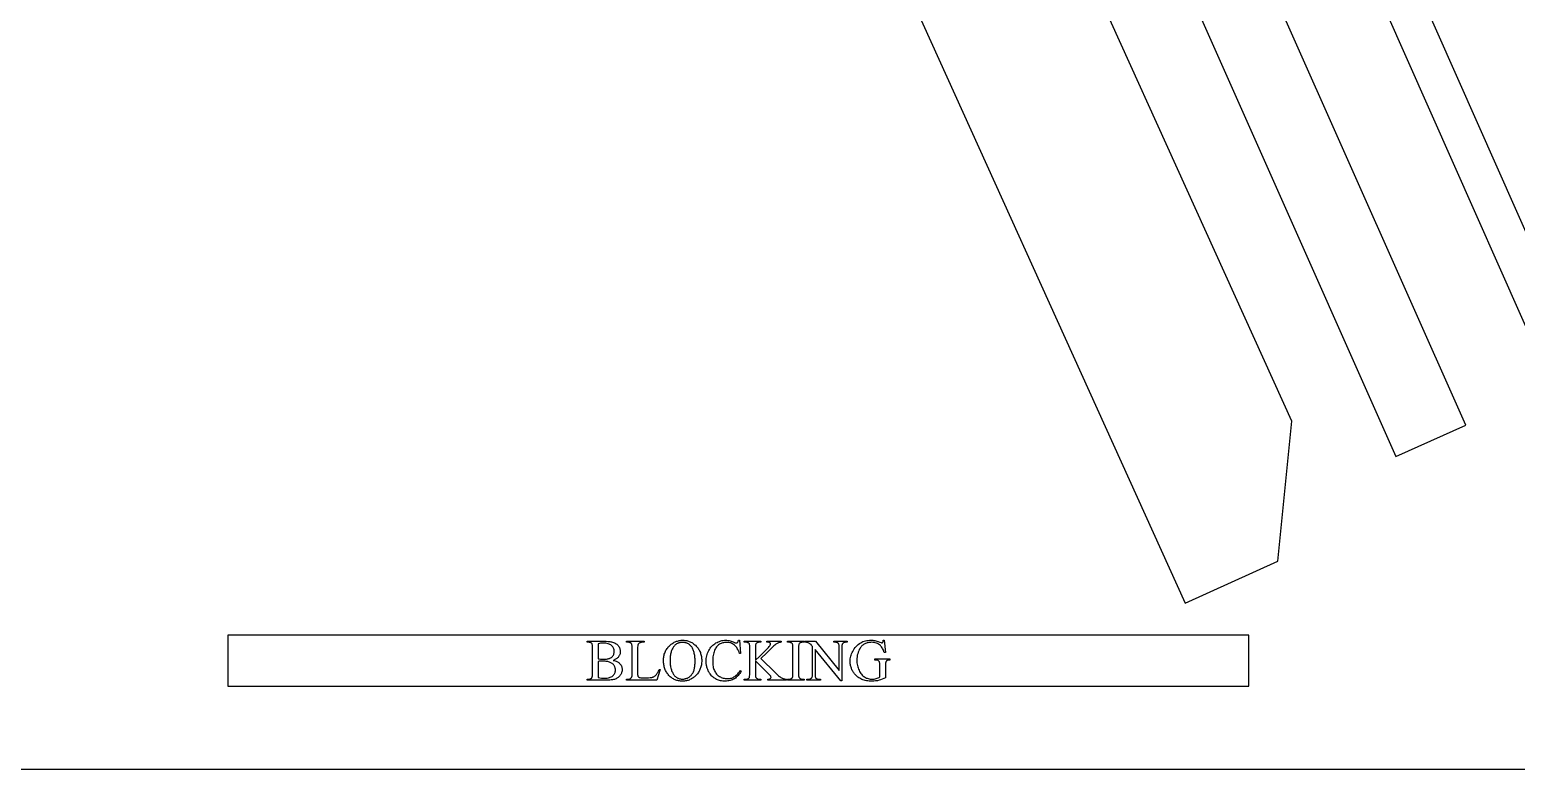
# Model space of a CAD drawing. Extents: x 3 to 160, y -23 to 46.
# Drawn here: x 31.85 to 46.41, y 2.47 to 9.71 of the extents above; entities that cross this region are included whole.
import ezdxf

# ---------------------------------------------------------------- set-up
doc = ezdxf.new("R2010")
doc.units = 0
doc.layers.add('LAYER_1', color=18, linetype='CONTINUOUS')

msp = doc.modelspace()

# ---------------------------------------------------------------- linework, layer by layer
at = {"layer": 'LAYER_1'}
msp.add_lwpolyline([(2.731, 2.469), (57.074, 2.469), (64.231, 21.625)], dxfattribs=at)
msp.add_lwpolyline([(2.731, 2.469), (57.074, 2.469), (64.231, 21.625)], dxfattribs=at)
msp.add_lwpolyline([(2.731, 2.469), (57.074, 2.469), (64.231, 21.625)], dxfattribs=at)
msp.add_lwpolyline([(47.818, 3.847), (41.523, 18.029), (41.369, 18.368), (39.769, 17.66), (39.763, 17.658), (39.758, 17.656, -0.09452), (39.689, 17.643, -0.414214), (39.501, 17.831, -0.250603), (39.584, 17.986), (39.592, 17.991), (39.601, 17.995), (39.617, 18.003), (41.214, 18.71), (41.15, 18.853), (41.14, 18.879, -0.073491), (41.132, 18.933, -0.414214), (41.32, 19.121, -0.268406), (41.482, 19.027), (41.487, 19.017), (41.491, 19.008), (41.865, 18.183), (48.008, 4.344)], format="xyb", dxfattribs=at)
for points in [[(44.214, 5.875), (38.41, 18.684), (36.853, 18.035), (43.168, 4.094), (44.077, 4.506)], [(44.214, 5.875), (38.41, 18.684), (36.853, 18.035), (43.168, 4.094), (44.077, 4.506)], [(39.981, 17.344), (45.231, 5.531), (45.916, 5.836), (40.666, 17.648)], [(39.981, 17.344), (45.231, 5.531), (45.916, 5.836), (40.666, 17.648)], [(33.793, 3.281), (43.793, 3.281), (43.793, 3.781), (33.793, 3.781)], [(33.793, 3.281), (43.793, 3.281), (43.793, 3.781), (33.793, 3.781)], [(37.567, 3.535), (37.577, 3.533), (37.586, 3.53), (37.594, 3.528), (37.602, 3.524), (37.609, 3.521), (37.615, 3.517), (37.621, 3.513), (37.626, 3.508), (37.633, 3.502), (37.638, 3.495), (37.643, 3.487), (37.647, 3.479), (37.65, 3.471), (37.652, 3.463), (37.653, 3.454), (37.654, 3.445), (37.654, 3.438), (37.653, 3.431), (37.651, 3.424), (37.649, 3.417), (37.647, 3.41), (37.644, 3.403), (37.64, 3.397), (37.636, 3.39), (37.631, 3.384), (37.626, 3.378), (37.62, 3.373), (37.614, 3.368), (37.608, 3.363), (37.601, 3.359), (37.594, 3.355), (37.586, 3.352), (37.578, 3.349), (37.568, 3.347), (37.558, 3.345), (37.547, 3.343), (37.534, 3.342), (37.52, 3.341), (37.506, 3.34), (37.49, 3.34), (37.31, 3.34), (37.31, 3.351), (37.324, 3.351), (37.33, 3.351), (37.335, 3.352), (37.34, 3.353), (37.345, 3.354), (37.349, 3.356), (37.352, 3.359), (37.356, 3.362), (37.358, 3.366), (37.36, 3.369), (37.361, 3.372), (37.362, 3.376), (37.363, 3.381), (37.365, 3.393), (37.365, 3.408), (37.365, 3.655), (37.364, 3.671), (37.364, 3.678), (37.363, 3.684), (37.362, 3.689), (37.36, 3.693), (37.359, 3.697), (37.357, 3.7), (37.354, 3.703), (37.351, 3.705), (37.347, 3.707), (37.343, 3.709), (37.339, 3.71), (37.334, 3.711), (37.329, 3.712), (37.324, 3.712), (37.31, 3.712), (37.31, 3.723), (37.475, 3.723), (37.497, 3.722), (37.517, 3.721), (37.534, 3.719), (37.542, 3.717), (37.549, 3.716), (37.559, 3.713), (37.569, 3.71), (37.578, 3.706), (37.586, 3.702), (37.594, 3.697), (37.601, 3.692), (37.608, 3.686), (37.614, 3.68), (37.619, 3.673), (37.624, 3.666), (37.627, 3.659), (37.63, 3.652), (37.633, 3.645), (37.635, 3.637), (37.636, 3.629), (37.636, 3.621), (37.636, 3.613), (37.635, 3.606), (37.634, 3.6), (37.632, 3.593), (37.629, 3.587), (37.626, 3.581), (37.623, 3.575), (37.619, 3.569), (37.614, 3.564), (37.609, 3.558), (37.603, 3.554), (37.597, 3.549), (37.59, 3.545), (37.583, 3.542), (37.575, 3.538)], [(37.419, 3.551), (37.43, 3.549), (37.443, 3.548), (37.457, 3.547), (37.472, 3.547), (37.492, 3.547), (37.5, 3.548), (37.509, 3.549), (37.516, 3.55), (37.523, 3.552), (37.529, 3.553), (37.534, 3.555), (37.539, 3.558), (37.544, 3.561), (37.549, 3.563), (37.553, 3.567), (37.556, 3.57), (37.56, 3.574), (37.563, 3.578), (37.566, 3.583), (37.569, 3.587), (37.571, 3.592), (37.573, 3.597), (37.574, 3.602), (37.576, 3.607), (37.576, 3.612), (37.577, 3.617), (37.577, 3.623), (37.577, 3.631), (37.575, 3.639), (37.573, 3.647), (37.57, 3.654), (37.566, 3.661), (37.562, 3.668), (37.556, 3.674), (37.55, 3.68), (37.543, 3.686), (37.534, 3.69), (37.526, 3.694), (37.516, 3.698), (37.506, 3.7), (37.495, 3.702), (37.483, 3.703), (37.47, 3.704), (37.456, 3.703), (37.443, 3.702), (37.431, 3.7), (37.419, 3.698)], [(38.017, 3.446), (38.026, 3.444), (37.993, 3.34), (37.697, 3.34), (37.697, 3.351), (37.711, 3.351), (37.717, 3.351), (37.723, 3.352), (37.728, 3.353), (37.732, 3.354), (37.736, 3.357), (37.74, 3.359), (37.743, 3.363), (37.746, 3.366), (37.747, 3.369), (37.749, 3.372), (37.75, 3.376), (37.751, 3.381), (37.752, 3.393), (37.752, 3.408), (37.752, 3.655), (37.752, 3.671), (37.751, 3.678), (37.75, 3.684), (37.749, 3.689), (37.748, 3.694), (37.746, 3.697), (37.744, 3.7), (37.741, 3.703), (37.738, 3.705), (37.734, 3.707), (37.73, 3.709), (37.726, 3.71), (37.722, 3.711), (37.717, 3.712), (37.711, 3.712), (37.697, 3.712), (37.697, 3.723), (37.87, 3.723), (37.87, 3.712), (37.856, 3.712), (37.844, 3.711), (37.835, 3.709), (37.831, 3.708), (37.827, 3.707), (37.822, 3.703), (37.817, 3.7), (37.813, 3.696), (37.811, 3.692), (37.81, 3.689), (37.809, 3.686), (37.807, 3.676), (37.806, 3.664), (37.806, 3.648), (37.806, 3.408), (37.806, 3.397), (37.807, 3.388), (37.809, 3.381), (37.811, 3.376), (37.813, 3.373), (37.815, 3.371), (37.818, 3.369), (37.821, 3.367), (37.827, 3.366), (37.836, 3.365), (37.849, 3.365), (37.865, 3.364), (37.893, 3.364), (37.913, 3.365), (37.93, 3.366), (37.938, 3.367), (37.944, 3.368), (37.95, 3.369), (37.955, 3.371), (37.959, 3.373), (37.964, 3.375), (37.968, 3.377), (37.972, 3.38), (37.976, 3.383), (37.98, 3.386), (37.987, 3.394), (37.991, 3.398), (37.995, 3.403), (37.998, 3.409), (38.002, 3.415), (38.009, 3.429)], [(38.25, 3.731), (38.259, 3.731), (38.268, 3.73), (38.277, 3.729), (38.286, 3.728), (38.294, 3.726), (38.303, 3.723), (38.311, 3.721), (38.319, 3.717), (38.327, 3.713), (38.335, 3.709), (38.343, 3.705), (38.35, 3.7), (38.357, 3.694), (38.365, 3.688), (38.372, 3.682), (38.379, 3.675), (38.385, 3.668), (38.391, 3.66), (38.397, 3.653), (38.403, 3.645), (38.407, 3.637), (38.412, 3.628), (38.416, 3.62), (38.42, 3.611), (38.423, 3.602), (38.426, 3.593), (38.428, 3.584), (38.43, 3.574), (38.431, 3.564), (38.432, 3.554), (38.433, 3.544), (38.433, 3.534), (38.433, 3.523), (38.432, 3.512), (38.431, 3.502), (38.43, 3.492), (38.428, 3.482), (38.426, 3.472), (38.423, 3.463), (38.419, 3.454), (38.416, 3.445), (38.412, 3.436), (38.407, 3.428), (38.402, 3.42), (38.397, 3.412), (38.391, 3.404), (38.385, 3.396), (38.378, 3.389), (38.371, 3.382), (38.364, 3.375), (38.357, 3.369), (38.349, 3.364), (38.342, 3.359), (38.334, 3.354), (38.326, 3.35), (38.317, 3.346), (38.309, 3.342), (38.3, 3.339), (38.292, 3.337), (38.283, 3.335), (38.274, 3.333), (38.264, 3.332), (38.255, 3.332), (38.245, 3.331), (38.235, 3.332), (38.226, 3.332), (38.216, 3.333), (38.207, 3.335), (38.198, 3.337), (38.189, 3.339), (38.181, 3.342), (38.172, 3.345), (38.164, 3.349), (38.156, 3.353), (38.148, 3.358), (38.141, 3.363), (38.133, 3.368), (38.126, 3.374), (38.119, 3.381), (38.112, 3.388), (38.106, 3.395), (38.1, 3.402), (38.094, 3.41), (38.089, 3.418), (38.084, 3.426), (38.08, 3.434), (38.076, 3.443), (38.072, 3.452), (38.069, 3.461), (38.066, 3.471), (38.064, 3.48), (38.062, 3.49), (38.061, 3.501), (38.059, 3.511), (38.059, 3.522), (38.059, 3.533), (38.059, 3.544), (38.06, 3.555), (38.061, 3.566), (38.063, 3.576), (38.065, 3.586), (38.067, 3.596), (38.071, 3.606), (38.074, 3.616), (38.078, 3.625), (38.083, 3.634), (38.088, 3.642), (38.094, 3.651), (38.1, 3.659), (38.106, 3.667), (38.113, 3.674), (38.121, 3.681), (38.128, 3.687), (38.134, 3.693), (38.142, 3.698), (38.149, 3.703), (38.156, 3.708), (38.164, 3.712), (38.172, 3.716), (38.18, 3.719), (38.188, 3.722), (38.196, 3.724), (38.205, 3.726), (38.213, 3.728), (38.222, 3.73), (38.231, 3.731), (38.24, 3.731)], [(38.244, 3.711), (38.238, 3.711), (38.232, 3.71), (38.226, 3.709), (38.22, 3.708), (38.214, 3.707), (38.209, 3.705), (38.203, 3.703), (38.198, 3.701), (38.193, 3.699), (38.188, 3.696), (38.183, 3.693), (38.179, 3.689), (38.174, 3.686), (38.17, 3.682), (38.166, 3.677), (38.162, 3.673), (38.157, 3.667), (38.153, 3.66), (38.149, 3.653), (38.145, 3.646), (38.141, 3.639), (38.138, 3.631), (38.135, 3.623), (38.133, 3.614), (38.131, 3.605), (38.129, 3.596), (38.127, 3.587), (38.126, 3.577), (38.125, 3.567), (38.124, 3.556), (38.123, 3.545), (38.123, 3.534), (38.123, 3.522), (38.124, 3.511), (38.125, 3.5), (38.126, 3.49), (38.127, 3.48), (38.129, 3.47), (38.131, 3.46), (38.133, 3.451), (38.136, 3.442), (38.139, 3.434), (38.142, 3.426), (38.146, 3.418), (38.15, 3.41), (38.154, 3.403), (38.158, 3.396), (38.163, 3.39), (38.167, 3.385), (38.171, 3.381), (38.176, 3.377), (38.18, 3.373), (38.184, 3.37), (38.189, 3.366), (38.194, 3.364), (38.199, 3.361), (38.204, 3.359), (38.209, 3.357), (38.215, 3.355), (38.221, 3.354), (38.226, 3.353), (38.232, 3.352), (38.238, 3.352), (38.245, 3.351), (38.251, 3.352), (38.258, 3.352), (38.264, 3.353), (38.27, 3.354), (38.276, 3.356), (38.282, 3.357), (38.288, 3.359), (38.294, 3.362), (38.299, 3.365), (38.305, 3.368), (38.31, 3.371), (38.315, 3.375), (38.32, 3.379), (38.324, 3.384), (38.329, 3.388), (38.334, 3.393), (38.338, 3.399), (38.342, 3.405), (38.345, 3.411), (38.349, 3.417), (38.352, 3.424), (38.355, 3.432), (38.358, 3.439), (38.36, 3.448), (38.362, 3.456), (38.364, 3.465), (38.365, 3.474), (38.366, 3.484), (38.367, 3.494), (38.368, 3.504), (38.369, 3.526), (38.368, 3.538), (38.368, 3.55), (38.367, 3.561), (38.366, 3.572), (38.365, 3.582), (38.363, 3.593), (38.361, 3.602), (38.359, 3.612), (38.356, 3.621), (38.354, 3.629), (38.35, 3.637), (38.347, 3.645), (38.343, 3.653), (38.339, 3.66), (38.335, 3.666), (38.33, 3.672), (38.326, 3.677), (38.322, 3.681), (38.318, 3.685), (38.313, 3.689), (38.308, 3.693), (38.303, 3.696), (38.298, 3.699), (38.293, 3.701), (38.288, 3.703), (38.282, 3.705), (38.276, 3.707), (38.27, 3.708), (38.264, 3.709), (38.258, 3.71), (38.251, 3.711)], [(38.803, 3.731), (38.812, 3.601), (38.803, 3.601), (38.799, 3.615), (38.794, 3.628), (38.788, 3.641), (38.782, 3.652), (38.776, 3.662), (38.769, 3.671), (38.761, 3.678), (38.753, 3.685), (38.745, 3.691), (38.736, 3.697), (38.727, 3.701), (38.718, 3.705), (38.708, 3.707), (38.697, 3.709), (38.687, 3.711), (38.676, 3.711), (38.666, 3.711), (38.657, 3.71), (38.648, 3.708), (38.639, 3.706), (38.631, 3.704), (38.623, 3.7), (38.615, 3.696), (38.607, 3.692), (38.599, 3.687), (38.592, 3.681), (38.586, 3.674), (38.579, 3.667), (38.573, 3.659), (38.568, 3.65), (38.563, 3.64), (38.558, 3.63), (38.554, 3.619), (38.551, 3.608), (38.548, 3.595), (38.545, 3.583), (38.543, 3.569), (38.542, 3.555), (38.541, 3.54), (38.541, 3.525), (38.541, 3.512), (38.542, 3.5), (38.543, 3.488), (38.545, 3.476), (38.547, 3.465), (38.55, 3.455), (38.553, 3.445), (38.557, 3.435), (38.562, 3.426), (38.567, 3.417), (38.572, 3.409), (38.578, 3.401), (38.585, 3.394), (38.592, 3.388), (38.599, 3.382), (38.607, 3.377), (38.616, 3.372), (38.625, 3.368), (38.634, 3.364), (38.643, 3.361), (38.653, 3.359), (38.663, 3.357), (38.673, 3.356), (38.684, 3.356), (38.693, 3.356), (38.702, 3.357), (38.71, 3.358), (38.719, 3.36), (38.727, 3.362), (38.735, 3.365), (38.742, 3.368), (38.749, 3.372), (38.757, 3.377), (38.764, 3.382), (38.772, 3.389), (38.779, 3.396), (38.787, 3.404), (38.795, 3.414), (38.804, 3.424), (38.812, 3.435), (38.821, 3.43), (38.813, 3.417), (38.806, 3.406), (38.798, 3.395), (38.79, 3.386), (38.781, 3.377), (38.772, 3.369), (38.763, 3.361), (38.754, 3.355), (38.744, 3.35), (38.734, 3.345), (38.723, 3.341), (38.712, 3.337), (38.7, 3.335), (38.688, 3.333), (38.676, 3.332), (38.663, 3.331), (38.651, 3.332), (38.639, 3.332), (38.628, 3.334), (38.618, 3.336), (38.607, 3.338), (38.597, 3.341), (38.588, 3.345), (38.578, 3.349), (38.569, 3.354), (38.561, 3.359), (38.552, 3.365), (38.544, 3.371), (38.536, 3.378), (38.529, 3.385), (38.522, 3.393), (38.515, 3.402), (38.511, 3.409), (38.506, 3.415), (38.502, 3.422), (38.498, 3.429), (38.495, 3.437), (38.492, 3.444), (38.489, 3.451), (38.486, 3.459), (38.484, 3.467), (38.482, 3.475), (38.48, 3.483), (38.479, 3.491), (38.478, 3.499), (38.477, 3.508), (38.477, 3.517), (38.476, 3.525), (38.477, 3.54), (38.478, 3.553), (38.48, 3.567), (38.483, 3.58), (38.486, 3.593), (38.491, 3.606), (38.496, 3.619), (38.502, 3.631), (38.509, 3.642), (38.516, 3.653), (38.524, 3.664), (38.533, 3.673), (38.542, 3.682), (38.551, 3.69), (38.562, 3.698), (38.573, 3.705), (38.584, 3.711), (38.596, 3.717), (38.608, 3.721), (38.62, 3.725), (38.632, 3.728), (38.645, 3.73), (38.658, 3.731), (38.671, 3.731), (38.681, 3.731), (38.692, 3.73), (38.702, 3.729), (38.712, 3.726), (38.722, 3.723), (38.733, 3.72), (38.743, 3.716), (38.753, 3.711), (38.758, 3.708), (38.763, 3.706), (38.767, 3.705), (38.77, 3.705), (38.773, 3.705), (38.777, 3.706), (38.78, 3.708), (38.783, 3.71), (38.786, 3.714), (38.789, 3.719), (38.792, 3.725), (38.793, 3.731)], [(39.014, 3.552), (39.155, 3.412), (39.171, 3.396), (39.179, 3.389), (39.187, 3.383), (39.194, 3.377), (39.201, 3.372), (39.207, 3.368), (39.214, 3.365), (39.22, 3.362), (39.226, 3.359), (39.232, 3.357), (39.238, 3.355), (39.244, 3.353), (39.251, 3.352), (39.257, 3.351), (39.263, 3.351), (39.263, 3.34), (39.081, 3.34), (39.081, 3.351), (39.089, 3.351), (39.095, 3.352), (39.1, 3.354), (39.104, 3.356), (39.108, 3.359), (39.11, 3.362), (39.111, 3.365), (39.112, 3.368), (39.111, 3.372), (39.111, 3.375), (39.11, 3.378), (39.109, 3.38), (39.107, 3.384), (39.103, 3.388), (39.091, 3.4), (38.959, 3.531), (38.959, 3.408), (38.96, 3.395), (38.96, 3.384), (38.961, 3.375), (38.963, 3.369), (38.965, 3.366), (38.967, 3.363), (38.971, 3.36), (38.975, 3.357), (38.981, 3.354), (38.987, 3.352), (38.994, 3.351), (39.001, 3.351), (39.014, 3.351), (39.014, 3.34), (38.85, 3.34), (38.85, 3.351), (38.864, 3.351), (38.87, 3.351), (38.875, 3.351), (38.88, 3.352), (38.884, 3.354), (38.889, 3.356), (38.892, 3.358), (38.896, 3.361), (38.898, 3.364), (38.9, 3.367), (38.901, 3.37), (38.903, 3.375), (38.903, 3.38), (38.905, 3.392), (38.905, 3.408), (38.905, 3.655), (38.905, 3.668), (38.904, 3.679), (38.903, 3.688), (38.902, 3.694), (38.9, 3.697), (38.897, 3.7), (38.894, 3.703), (38.89, 3.705), (38.884, 3.708), (38.877, 3.71), (38.871, 3.712), (38.864, 3.712), (38.85, 3.712), (38.85, 3.723), (39.014, 3.723), (39.014, 3.712), (39.001, 3.712), (38.994, 3.712), (38.987, 3.711), (38.981, 3.709), (38.975, 3.706), (38.971, 3.703), (38.967, 3.7), (38.965, 3.696), (38.963, 3.692), (38.961, 3.686), (38.96, 3.678), (38.96, 3.668), (38.959, 3.655), (38.959, 3.538), (38.998, 3.574), (39.036, 3.609), (39.051, 3.624), (39.065, 3.638), (39.077, 3.65), (39.086, 3.66), (39.094, 3.669), (39.099, 3.676), (39.103, 3.682), (39.105, 3.687), (39.106, 3.691), (39.107, 3.696), (39.107, 3.699), (39.105, 3.702), (39.104, 3.705), (39.101, 3.707), (39.097, 3.709), (39.093, 3.711), (39.087, 3.712), (39.081, 3.712), (39.072, 3.712), (39.072, 3.723), (39.213, 3.723), (39.213, 3.712), (39.207, 3.712), (39.201, 3.711), (39.195, 3.71), (39.19, 3.709), (39.185, 3.707), (39.179, 3.704), (39.172, 3.701), (39.165, 3.697), (39.158, 3.692), (39.149, 3.685), (39.139, 3.677), (39.129, 3.668), (39.112, 3.651), (39.072, 3.61)], [(39.436, 3.351), (39.436, 3.34), (39.272, 3.34), (39.272, 3.351), (39.286, 3.351), (39.292, 3.351), (39.297, 3.351), (39.302, 3.352), (39.306, 3.354), (39.311, 3.356), (39.314, 3.358), (39.318, 3.361), (39.32, 3.364), (39.322, 3.367), (39.323, 3.37), (39.325, 3.375), (39.325, 3.38), (39.327, 3.392), (39.327, 3.408), (39.327, 3.655), (39.327, 3.668), (39.326, 3.679), (39.325, 3.687), (39.324, 3.693), (39.322, 3.697), (39.319, 3.7), (39.316, 3.703), (39.312, 3.705), (39.306, 3.708), (39.299, 3.71), (39.293, 3.712), (39.286, 3.712), (39.272, 3.712), (39.272, 3.723), (39.436, 3.723), (39.436, 3.712), (39.423, 3.712), (39.417, 3.712), (39.412, 3.711), (39.407, 3.71), (39.402, 3.709), (39.398, 3.707), (39.395, 3.704), (39.391, 3.702), (39.388, 3.698), (39.387, 3.696), (39.385, 3.692), (39.384, 3.688), (39.383, 3.683), (39.382, 3.677), (39.382, 3.671), (39.381, 3.655), (39.381, 3.408), (39.382, 3.395), (39.382, 3.384), (39.383, 3.375), (39.385, 3.369), (39.387, 3.366), (39.389, 3.363), (39.393, 3.36), (39.397, 3.357), (39.403, 3.354), (39.409, 3.352), (39.416, 3.351), (39.423, 3.351)], [(39.443, 3.723), (39.547, 3.723), (39.78, 3.436), (39.78, 3.656), (39.78, 3.672), (39.779, 3.679), (39.779, 3.685), (39.777, 3.69), (39.776, 3.694), (39.774, 3.698), (39.773, 3.7), (39.77, 3.703), (39.767, 3.706), (39.763, 3.708), (39.759, 3.709), (39.755, 3.711), (39.75, 3.711), (39.745, 3.712), (39.74, 3.712), (39.726, 3.712), (39.726, 3.723), (39.859, 3.723), (39.859, 3.712), (39.846, 3.712), (39.84, 3.712), (39.835, 3.711), (39.83, 3.71), (39.825, 3.709), (39.821, 3.706), (39.817, 3.704), (39.814, 3.701), (39.812, 3.698), (39.81, 3.695), (39.809, 3.692), (39.808, 3.687), (39.807, 3.683), (39.806, 3.671), (39.805, 3.656), (39.805, 3.334), (39.795, 3.334), (39.543, 3.642), (39.543, 3.406), (39.543, 3.39), (39.544, 3.384), (39.545, 3.378), (39.546, 3.373), (39.547, 3.368), (39.549, 3.365), (39.551, 3.362), (39.553, 3.36), (39.557, 3.357), (39.56, 3.355), (39.564, 3.354), (39.569, 3.352), (39.573, 3.351), (39.578, 3.351), (39.584, 3.351), (39.597, 3.351), (39.597, 3.34), (39.464, 3.34), (39.464, 3.351), (39.477, 3.351), (39.483, 3.351), (39.489, 3.351), (39.494, 3.353), (39.498, 3.354), (39.502, 3.356), (39.506, 3.359), (39.509, 3.362), (39.512, 3.365), (39.513, 3.368), (39.515, 3.371), (39.516, 3.375), (39.517, 3.38), (39.518, 3.392), (39.518, 3.406), (39.518, 3.672), (39.51, 3.681), (39.504, 3.689), (39.498, 3.694), (39.493, 3.698), (39.488, 3.701), (39.482, 3.704), (39.475, 3.707), (39.468, 3.71), (39.463, 3.711), (39.457, 3.712), (39.451, 3.712), (39.443, 3.712)], [(40.222, 3.731), (40.232, 3.611), (40.222, 3.611), (40.218, 3.622), (40.214, 3.632), (40.21, 3.641), (40.205, 3.65), (40.2, 3.658), (40.195, 3.666), (40.189, 3.673), (40.184, 3.679), (40.175, 3.686), (40.165, 3.693), (40.155, 3.699), (40.145, 3.703), (40.133, 3.707), (40.121, 3.71), (40.109, 3.711), (40.096, 3.712), (40.087, 3.711), (40.078, 3.711), (40.07, 3.71), (40.062, 3.708), (40.054, 3.706), (40.046, 3.703), (40.039, 3.701), (40.032, 3.697), (40.025, 3.693), (40.018, 3.689), (40.012, 3.684), (40.006, 3.679), (40, 3.673), (39.995, 3.667), (39.99, 3.661), (39.985, 3.654), (39.977, 3.641), (39.971, 3.628), (39.965, 3.615), (39.961, 3.6), (39.957, 3.586), (39.955, 3.57), (39.953, 3.554), (39.953, 3.538), (39.953, 3.524), (39.954, 3.511), (39.956, 3.498), (39.958, 3.485), (39.961, 3.473), (39.965, 3.461), (39.969, 3.449), (39.974, 3.438), (39.98, 3.427), (39.985, 3.417), (39.992, 3.407), (39.998, 3.399), (40.006, 3.391), (40.013, 3.384), (40.021, 3.377), (40.029, 3.372), (40.038, 3.367), (40.047, 3.362), (40.055, 3.359), (40.064, 3.356), (40.073, 3.354), (40.082, 3.352), (40.091, 3.351), (40.1, 3.351), (40.11, 3.351), (40.121, 3.352), (40.131, 3.354), (40.141, 3.356), (40.151, 3.359), (40.16, 3.363), (40.17, 3.367), (40.179, 3.372), (40.179, 3.482), (40.179, 3.495), (40.178, 3.506), (40.176, 3.514), (40.175, 3.517), (40.174, 3.52), (40.172, 3.524), (40.169, 3.528), (40.165, 3.531), (40.161, 3.533), (40.155, 3.536), (40.148, 3.537), (40.139, 3.538), (40.129, 3.538), (40.129, 3.549), (40.277, 3.549), (40.277, 3.538), (40.27, 3.538), (40.264, 3.538), (40.259, 3.537), (40.255, 3.536), (40.251, 3.534), (40.248, 3.532), (40.244, 3.53), (40.242, 3.527), (40.239, 3.523), (40.238, 3.521), (40.237, 3.517), (40.235, 3.508), (40.234, 3.496), (40.234, 3.482), (40.234, 3.365), (40.218, 3.357), (40.202, 3.35), (40.186, 3.344), (40.17, 3.34), (40.154, 3.336), (40.136, 3.333), (40.118, 3.332), (40.1, 3.331), (40.086, 3.332), (40.073, 3.332), (40.06, 3.334), (40.047, 3.336), (40.035, 3.338), (40.024, 3.341), (40.013, 3.345), (40.002, 3.349), (39.992, 3.354), (39.982, 3.359), (39.972, 3.365), (39.963, 3.371), (39.955, 3.378), (39.946, 3.386), (39.939, 3.394), (39.931, 3.402), (39.926, 3.409), (39.921, 3.416), (39.916, 3.423), (39.912, 3.43), (39.908, 3.437), (39.905, 3.445), (39.902, 3.452), (39.899, 3.46), (39.896, 3.468), (39.894, 3.475), (39.892, 3.483), (39.891, 3.492), (39.889, 3.5), (39.889, 3.508), (39.888, 3.517), (39.888, 3.525), (39.888, 3.538), (39.889, 3.55), (39.891, 3.563), (39.894, 3.575), (39.897, 3.587), (39.902, 3.599), (39.907, 3.611), (39.912, 3.622), (39.92, 3.636), (39.928, 3.648), (39.937, 3.66), (39.946, 3.671), (39.957, 3.681), (39.967, 3.69), (39.979, 3.699), (39.991, 3.707), (40.002, 3.713), (40.013, 3.718), (40.025, 3.722), (40.037, 3.725), (40.05, 3.728), (40.063, 3.73), (40.076, 3.731), (40.091, 3.731), (40.101, 3.731), (40.11, 3.731), (40.12, 3.729), (40.128, 3.728), (40.138, 3.726), (40.149, 3.723), (40.162, 3.718), (40.177, 3.713), (40.19, 3.709), (40.195, 3.707), (40.198, 3.707), (40.201, 3.707), (40.203, 3.708), (40.205, 3.71), (40.207, 3.712), (40.209, 3.715), (40.21, 3.719), (40.211, 3.725), (40.212, 3.731)], [(37.419, 3.368), (37.435, 3.364), (37.452, 3.362), (37.468, 3.361), (37.484, 3.36), (37.496, 3.36), (37.508, 3.362), (37.519, 3.363), (37.529, 3.366), (37.538, 3.369), (37.547, 3.373), (37.555, 3.378), (37.562, 3.383), (37.568, 3.389), (37.573, 3.395), (37.578, 3.402), (37.582, 3.409), (37.585, 3.416), (37.587, 3.424), (37.588, 3.432), (37.588, 3.44), (37.588, 3.446), (37.588, 3.451), (37.587, 3.456), (37.585, 3.462), (37.584, 3.467), (37.582, 3.472), (37.579, 3.478), (37.576, 3.483), (37.573, 3.488), (37.569, 3.493), (37.565, 3.497), (37.56, 3.501), (37.555, 3.505), (37.55, 3.509), (37.543, 3.512), (37.537, 3.515), (37.53, 3.518), (37.522, 3.52), (37.514, 3.523), (37.506, 3.524), (37.498, 3.525), (37.488, 3.526), (37.479, 3.527), (37.469, 3.527), (37.453, 3.527), (37.439, 3.527), (37.428, 3.526), (37.419, 3.525)]]:
    msp.add_lwpolyline(points, close=True, dxfattribs=at)

doc.saveas('drawing.dxf')
